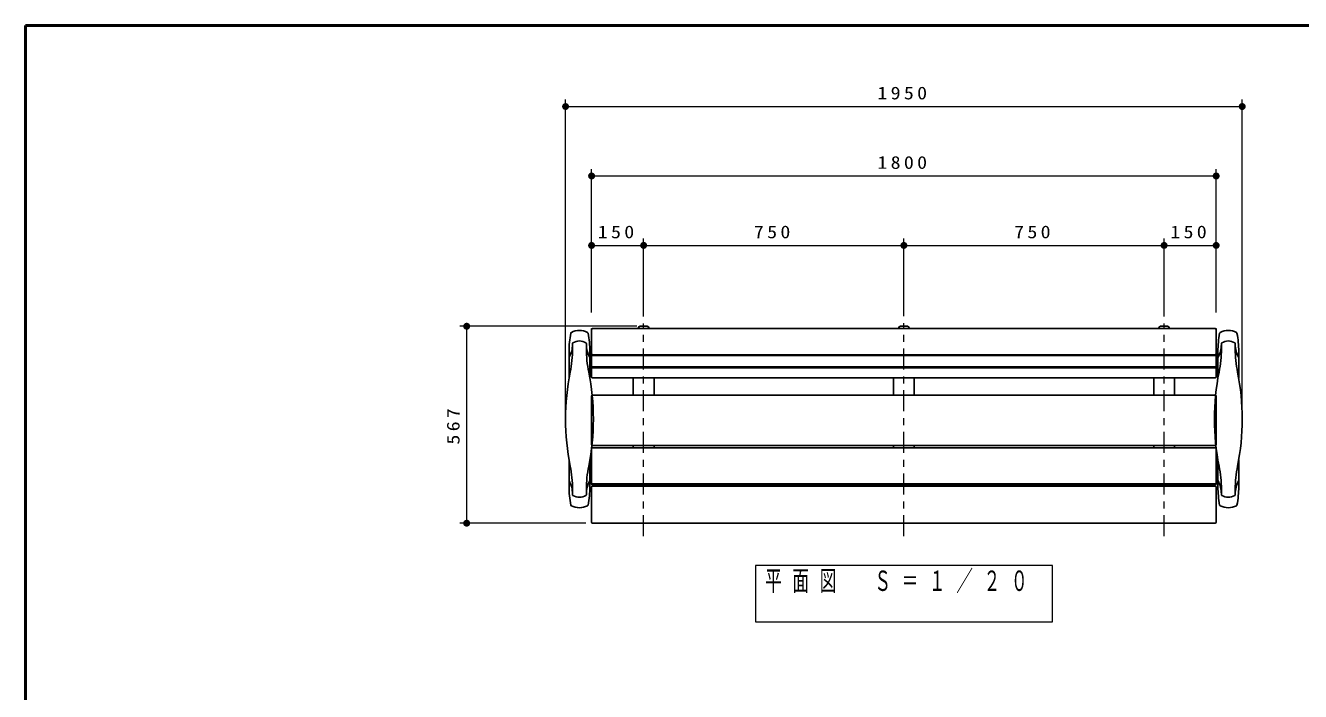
# Model space of a CAD drawing. Units: millimetres on the paper, scale 1:20. Extents: x -385 to 0, y 0 to 267.
# Drawn here: x -385 to -201.3, y 171.1 to 267 of the extents above; entities that cross this region are included whole.
import ezdxf

# ---------------------------------------------------------------- set-up
doc = ezdxf.new("R2010")
doc.units = ezdxf.units.MM
doc.linetypes.add('USER2', pattern=[6, 3, -1, 1, -1])
doc.layers.add('1_20', color=7, linetype='Continuous', lineweight=25)
doc.layers.add('A3図枠', color=7, linetype='Continuous', lineweight=13)
doc.styles.add('ＭＳ ゴシック', font='')
doc.styles.get('ＭＳ ゴシック').set_extended_font_data('MS Gothic')

# ---------------------------------------------------------------- blocks, each defined once
blk = doc.blocks.new('filled_dot')
at = {"color": 0, "linetype": 'Continuous', "lineweight": -2, "const_width": 1.25}
blk.add_lwpolyline([(-0.625, 0, 1), (0.625, 0, 1)], format="xyb", close=True, dxfattribs=at)

msp = doc.modelspace()

# ---------------------------------------------------------------- linework, layer by layer
at = {"layer": '1_20', "lineweight": 13}
for p, q in [((-307.175, 211.329), (-307.175, 256.337)), ((-209.675, 211.329), (-209.675, 256.337)), ((-307.175, 255.337), (-209.675, 255.337)), ((-303.425, 225.666), (-303.425, 246.337)), ((-213.425, 225.666), (-213.425, 246.337)), ((-303.425, 245.337), (-213.425, 245.337)), ((-303.425, 235.337), (-295.925, 235.337)), ((-295.925, 225.115), (-295.925, 236.337)), ((-295.925, 235.337), (-258.425, 235.337)), ((-258.425, 225.159), (-258.425, 236.337)), ((-258.425, 235.337), (-220.925, 235.337)), ((-220.925, 225.115), (-220.925, 236.337)), ((-220.925, 235.337), (-213.425, 235.337)), ((-296.925, 223.701), (-322.425, 223.701)), ((-321.425, 195.341), (-321.425, 223.701)), ((-304.275, 195.341), (-322.425, 195.341)), ((-279.825, 189.257), (-279.825, 181.123)), ((-237.025, 189.257), (-279.825, 189.257)), ((-237.025, 181.123), (-237.025, 189.257)), ((-279.825, 181.123), (-237.025, 181.123))]:
    msp.add_line(p, q, dxfattribs=at)
at = {"layer": '1_20', "linetype": 'USER2', "lineweight": 13}
for p, q in [((-258.425, 193.475), (-258.425, 224.159)), ((-295.925, 193.475), (-295.925, 224.115)), ((-220.925, 193.475), (-220.925, 224.115))]:
    msp.add_line(p, q, dxfattribs=at)
at = {"layer": '1_20'}
for p, q in [((-303.425, 216.412), (-303.425, 223.396)), ((-303.275, 223.352), (-258.425, 223.352)), ((-296.675, 223.352), (-296.675, 223.451)), ((-295.425, 223.701), (-296.425, 223.701)), ((-295.175, 223.352), (-295.175, 223.451)), ((-259.175, 223.352), (-259.175, 223.451)), ((-258.425, 223.701), (-258.925, 223.701)), ((-258.425, 223.701), (-257.925, 223.701)), ((-213.575, 223.352), (-258.425, 223.352)), ((-257.675, 223.352), (-257.675, 223.451)), ((-221.675, 223.352), (-221.675, 223.451)), ((-221.425, 223.701), (-220.425, 223.701)), ((-220.175, 223.352), (-220.175, 223.451)), ((-213.425, 216.412), (-213.425, 223.396)), ((-303.275, 219.607), (-258.425, 219.607)), ((-303.275, 219.489), (-258.425, 219.489)), ((-213.575, 219.607), (-258.425, 219.607)), ((-213.575, 219.489), (-258.425, 219.489)), ((-303.275, 217.858), (-258.425, 217.858)), ((-303.275, 217.708), (-258.425, 217.708)), ((-213.575, 217.858), (-258.425, 217.858)), ((-213.575, 217.708), (-258.425, 217.708)), ((-303.275, 216.262), (-258.425, 216.262)), ((-297.425, 213.764), (-297.425, 216.262)), ((-294.425, 213.764), (-294.425, 216.262)), ((-259.925, 213.764), (-259.925, 216.262)), ((-213.575, 216.262), (-258.425, 216.262)), ((-256.925, 213.764), (-256.925, 216.262)), ((-222.425, 213.764), (-222.425, 216.262)), ((-219.425, 213.764), (-219.425, 216.262)), ((-303.425, 206.672), (-303.425, 213.614)), ((-303.275, 213.764), (-258.425, 213.764)), ((-213.575, 213.764), (-258.425, 213.764)), ((-213.425, 206.672), (-213.425, 213.614)), ((-303.425, 201.011), (-303.425, 206.055)), ((-303.275, 206.522), (-258.425, 206.522)), ((-303.275, 206.205), (-258.425, 206.205)), ((-297.425, 206.205), (-297.425, 206.522)), ((-294.425, 206.205), (-294.425, 206.522)), ((-259.925, 206.205), (-259.925, 206.522)), ((-213.575, 206.522), (-258.425, 206.522)), ((-213.575, 206.205), (-258.425, 206.205)), ((-256.925, 206.205), (-256.925, 206.522)), ((-222.425, 206.205), (-222.425, 206.522)), ((-219.425, 206.205), (-219.425, 206.522)), ((-213.425, 201.011), (-213.425, 206.055)), ((-303.425, 200.538), (-303.425, 195.491)), ((-303.275, 200.986), (-258.425, 200.986)), ((-303.275, 200.861), (-258.425, 200.861)), ((-303.275, 200.688), (-258.425, 200.688)), ((-297.425, 200.688), (-297.425, 200.861)), ((-294.425, 200.688), (-294.425, 200.861)), ((-259.925, 200.688), (-259.925, 200.861)), ((-213.575, 200.986), (-258.425, 200.986)), ((-213.575, 200.861), (-258.425, 200.861)), ((-213.575, 200.688), (-258.425, 200.688)), ((-256.925, 200.688), (-256.925, 200.861)), ((-222.425, 200.688), (-222.425, 200.861)), ((-219.425, 200.688), (-219.425, 200.861)), ((-213.425, 200.538), (-213.425, 195.491)), ((-303.275, 195.341), (-258.425, 195.341)), ((-213.575, 195.341), (-258.425, 195.341))]:
    msp.add_line(p, q, dxfattribs=at)
at = {"layer": '1_20', "color": 4}
for p, q in [((-306.175, 221.185), (-306.175, 220.44)), ((-304.175, 221.185), (-304.175, 220.44)), ((-212.675, 221.185), (-212.675, 220.44)), ((-210.675, 221.185), (-210.675, 220.44)), ((-306.675, 220.068), (-306.675, 216.183)), ((-303.675, 220.068), (-303.675, 216.183)), ((-213.175, 220.068), (-213.175, 216.183)), ((-210.175, 220.068), (-210.175, 216.183)), ((-306.675, 200.59), (-306.675, 204.474)), ((-303.675, 200.59), (-303.675, 204.474)), ((-213.175, 200.59), (-213.175, 204.474)), ((-210.175, 200.59), (-210.175, 204.474)), ((-306.175, 199.472), (-306.175, 200.217)), ((-304.175, 199.472), (-304.175, 200.217)), ((-212.675, 199.472), (-212.675, 200.217)), ((-210.675, 199.472), (-210.675, 200.217))]:
    msp.add_line(p, q, dxfattribs=at)
for centre, radius, start, end in [((-292.773, 220.068), 13.902, 169.05833, 180), ((-306.275, 222.678), 0.15, 116.11733, 169.05833), ((-305.175, 220.434), 2.649, 63.88267, 116.11733), ((-304.075, 222.678), 0.15, 10.94167, 63.88267), ((-317.577, 220.068), 13.902, 0, 10.94167), ((-199.273, 220.068), 13.902, 169.05833, 180), ((-212.775, 222.678), 0.15, 116.11733, 169.05833), ((-211.675, 220.434), 2.649, 63.88267, 116.11733), ((-210.575, 222.678), 0.15, 10.94167, 63.88267), ((-224.077, 220.068), 13.902, 0, 10.94167), ((-309.98, 221.089), 3.805, 330.87712, 0), ((-306.025, 221.185), 0.15, 122.77908, 180), ((-305.175, 219.865), 1.72, 57.22092, 122.77908), ((-304.325, 221.185), 0.15, 0, 57.22092), ((-300.37, 221.089), 3.805, 180, 209.12288), ((-216.48, 221.089), 3.805, 330.87712, 0), ((-212.525, 221.185), 0.15, 122.77908, 180), ((-211.675, 219.865), 1.72, 57.22092, 122.77908), ((-210.825, 221.185), 0.15, 0, 57.22092), ((-206.87, 221.089), 3.805, 180, 209.12288), ((-323.273, 220.44), 17.098, 348.70424, 0), ((-287.076, 220.44), 17.098, 180, 191.29576), ((-229.773, 220.44), 17.098, 348.70424, 0), ((-193.576, 220.44), 17.098, 180, 191.29576), ((-272.649, 210.329), 34.526, 168.70424, 191.29576), ((-337.7, 210.329), 34.526, 348.70424, 11.29576), ((-179.149, 210.329), 34.526, 168.70424, 191.29576), ((-244.2, 210.329), 34.526, 348.70424, 11.29576), ((-323.273, 200.217), 17.098, 0, 11.29576), ((-287.076, 200.217), 17.098, 168.70424, 180), ((-229.773, 200.217), 17.098, 0, 11.29576), ((-193.576, 200.217), 17.098, 168.70424, 180), ((-292.773, 200.59), 13.902, 180, 190.94167), ((-309.98, 199.568), 3.805, 0, 29.12288), ((-300.37, 199.568), 3.805, 150.87712, 180), ((-317.577, 200.59), 13.902, 349.05833, 0), ((-199.273, 200.59), 13.902, 180, 190.94167), ((-216.48, 199.568), 3.805, 0, 29.12288), ((-206.87, 199.568), 3.805, 150.87712, 180), ((-224.077, 200.59), 13.902, 349.05833, 0), ((-306.025, 199.472), 0.15, 180, 237.22092), ((-305.175, 200.792), 1.72, 237.22092, 302.77908), ((-304.325, 199.472), 0.15, 302.77908, 0), ((-212.525, 199.472), 0.15, 180, 237.22092), ((-211.675, 200.792), 1.72, 237.22092, 302.77908), ((-210.825, 199.472), 0.15, 302.77908, 0), ((-306.275, 197.979), 0.15, 190.94167, 243.88267), ((-305.175, 200.223), 2.649, 243.88267, 296.11733), ((-304.075, 197.979), 0.15, 296.11733, 349.05833), ((-212.775, 197.979), 0.15, 190.94167, 243.88267), ((-211.675, 200.223), 2.649, 243.88267, 296.11733), ((-210.575, 197.979), 0.15, 296.11733, 349.05833)]:
    msp.add_arc(centre, radius, start, end, dxfattribs=at)
at = {"layer": '1_20'}
for centre, radius, start, end in [((-303.275, 223.202), 0.15, 90, 180), ((-296.425, 223.451), 0.25, 90, 180), ((-295.425, 223.451), 0.25, 0, 90), ((-258.925, 223.451), 0.25, 90, 180), ((-257.925, 223.451), 0.25, 0, 90), ((-221.425, 223.451), 0.25, 90, 180), ((-220.425, 223.451), 0.25, 0, 90), ((-213.575, 223.202), 0.15, 0, 90), ((-303.275, 219.757), 0.15, 180, 270), ((-303.275, 219.639), 0.15, 180, 270), ((-213.575, 219.757), 0.15, 270, 0), ((-213.575, 219.639), 0.15, 270, 0), ((-303.275, 218.008), 0.15, 180, 270), ((-303.275, 217.858), 0.15, 180, 270), ((-213.575, 218.008), 0.15, 270, 0), ((-213.575, 217.858), 0.15, 270, 0), ((-303.275, 216.412), 0.15, 180, 270), ((-213.575, 216.412), 0.15, 270, 0), ((-303.275, 213.614), 0.15, 90, 180), ((-213.575, 213.614), 0.15, 0, 90), ((-303.275, 206.672), 0.15, 180, 270), ((-303.275, 206.055), 0.15, 90, 180), ((-213.575, 206.672), 0.15, 270, 0), ((-213.575, 206.055), 0.15, 0, 90), ((-303.275, 201.136), 0.15, 180, 270), ((-303.275, 201.011), 0.15, 180, 270), ((-303.275, 200.538), 0.15, 90, 180), ((-213.575, 201.136), 0.15, 270, 0), ((-213.575, 201.011), 0.15, 270, 0), ((-213.575, 200.538), 0.15, 0, 90), ((-303.275, 195.491), 0.15, 180, 270), ((-213.575, 195.491), 0.15, 270, 0)]:
    msp.add_arc(centre, radius, start, end, dxfattribs=at)
at = {"layer": 'A3図枠', "lineweight": 50}
for p, q in [((-385, 267), (-385, 0)), ((0, 267), (-385, 267))]:
    msp.add_line(p, q, dxfattribs=at)

# ---------------------------------------------------------------- block references
at = {"layer": '1_20', "lineweight": 13, "xscale": 0.4, "yscale": 0.4}
for p in [(-307.175, 255.337), (-303.425, 245.337), (-303.425, 235.337), (-295.925, 235.337), (-258.425, 235.337), (-220.925, 235.337)]:
    msp.add_blockref('filled_dot', p, dxfattribs=at)
for p, rotation in [((-209.675, 255.337), 180), ((-213.425, 245.337), 180), ((-295.925, 235.337), 180), ((-258.425, 235.337), 180), ((-220.925, 235.337), 180), ((-213.425, 235.337), 180), ((-321.425, 223.701), 270), ((-321.425, 195.341), 90)]:
    msp.add_blockref('filled_dot', p, dxfattribs=dict(at, rotation=rotation))

# ---------------------------------------------------------------- texts
at = {"layer": '1_20', "style": 'ＭＳ ゴシック'}
for s, insert, char_height, attachment_point in [('\\T1.33;\\W1.15;1950', (-258.425, 256.337), 1.833, 8), ('\\T1.33;\\W1.15;1800', (-258.425, 246.337), 1.833, 8), ('\\T1.33;\\W1.15;150', (-299.675, 236.337), 1.833, 8), ('\\T1.33;\\W1.15;750', (-277.175, 236.337), 1.833, 8), ('\\T1.33;\\W1.15;750', (-239.675, 236.337), 1.833, 8), ('\\T1.33;\\W1.15;150', (-217.175, 236.337), 1.833, 8), ('\\T1.64;\\W0.6;平面図\u3000Ｓ＝１／２０', (-278.425, 188.523), 2.933, 1)]:
    msp.add_mtext(s, dxfattribs=dict(at, insert=insert, char_height=char_height, attachment_point=attachment_point))
at = {"layer": '1_20', "insert": (-322.425, 209.521), "char_height": 1.833, "attachment_point": 8, "rotation": 90, "style": 'ＭＳ ゴシック'}
msp.add_mtext('\\T1.33;\\W1.15;567', dxfattribs=at)

doc.saveas('drawing.dxf')
